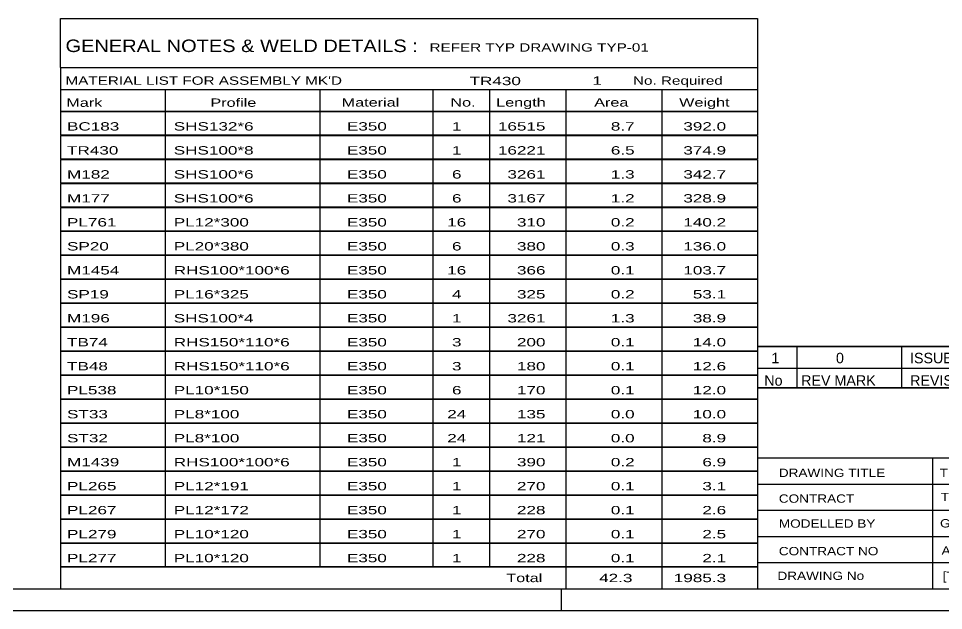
# Model space of a CAD drawing. Header units: millimetres. Extents: x 0 to 841, y 0 to 594.
# Drawn here: x 506.4 to 718.7, y 0 to 135.8 of the extents above; entities that cross this region are included whole.
import ezdxf

# ---------------------------------------------------------------- set-up
doc = ezdxf.new("R2010")
doc.units = ezdxf.units.MM
doc.styles.add('Arial Narrow', font='ARIALN.TTF', dxfattribs={"height": 0.2})

# ---------------------------------------------------------------- blocks, each defined once
blk = doc.blocks.new('Unknown-317311729-1113')
at = {"color": 5, "linetype": 'Continuous'}
for p, q in [((5, 5), (836, 5)), ((631, 0), (631, 5)), ((0, 0), (841, 0))]:
    blk.add_line(p, q, dxfattribs=at)
blk = doc.blocks.new('Unknown-317311729-11457')
at = {"color": 7, "linetype": 'Continuous'}
for p, q in [((516, 135.75), (676, 135.75)), ((516, 124.5), (516, 135.75)), ((676, 135.75), (676, 124.5)), ((516, 124.5), (676, 124.5)), ((516, 124.5), (516, 119.5)), ((676, 124.5), (676, 119.5)), ((516, 119.5), (676, 119.5)), ((516, 119.5), (516, 114.5)), ((540, 119.5), (540, 114.5)), ((575.5, 119.5), (575.5, 114.5)), ((601.5, 119.5), (601.5, 114.5)), ((614.5, 119.5), (614.5, 114.5)), ((632, 119.5), (632, 114.5)), ((654, 119.5), (654, 114.5)), ((676, 119.5), (676, 114.5)), ((516, 114.5), (676, 114.5)), ((516, 114.45), (516, 109.05)), ((516, 114.45), (676, 114.45)), ((540, 114.5), (540, 109)), ((575.5, 114.5), (575.5, 109)), ((601.5, 114.5), (601.5, 109)), ((614.5, 114.5), (614.5, 109)), ((632, 114.5), (632, 109)), ((654, 114.5), (654, 109)), ((676, 114.45), (676, 109.05)), ((516, 109.05), (676, 109.05)), ((516, 108.95), (516, 103.55)), ((516, 108.95), (676, 108.95)), ((540, 109), (540, 103.5)), ((575.5, 109), (575.5, 103.5)), ((601.5, 109), (601.5, 103.5)), ((614.5, 109), (614.5, 103.5)), ((632, 109), (632, 103.5)), ((654, 109), (654, 103.5)), ((676, 108.95), (676, 103.55)), ((516, 103.55), (676, 103.55)), ((516, 103.45), (516, 98.05)), ((516, 103.45), (676, 103.45)), ((540, 103.5), (540, 98)), ((575.5, 103.5), (575.5, 98)), ((601.5, 103.5), (601.5, 98)), ((614.5, 103.5), (614.5, 98)), ((632, 103.5), (632, 98)), ((654, 103.5), (654, 98)), ((676, 103.45), (676, 98.05)), ((516, 98.05), (676, 98.05)), ((516, 97.95), (516, 92.55)), ((516, 97.95), (676, 97.95)), ((540, 98), (540, 92.5)), ((575.5, 98), (575.5, 92.5)), ((601.5, 98), (601.5, 92.5)), ((614.5, 98), (614.5, 92.5)), ((632, 98), (632, 92.5)), ((654, 98), (654, 92.5)), ((676, 97.95), (676, 92.55)), ((516, 92.55), (676, 92.55)), ((516, 92.45), (516, 87.05)), ((516, 92.45), (676, 92.45)), ((540, 92.5), (540, 87)), ((575.5, 92.5), (575.5, 87)), ((601.5, 92.5), (601.5, 87)), ((614.5, 92.5), (614.5, 87)), ((632, 92.5), (632, 87)), ((654, 92.5), (654, 87)), ((676, 92.45), (676, 87.05)), ((516, 87.05), (676, 87.05)), ((516, 86.95), (516, 81.55)), ((516, 86.95), (676, 86.95)), ((540, 87), (540, 81.5)), ((575.5, 87), (575.5, 81.5)), ((601.5, 87), (601.5, 81.5)), ((614.5, 87), (614.5, 81.5)), ((632, 87), (632, 81.5)), ((654, 87), (654, 81.5)), ((676, 86.95), (676, 81.55)), ((516, 81.55), (676, 81.55)), ((516, 81.45), (516, 76.05)), ((516, 81.45), (676, 81.45)), ((540, 81.5), (540, 76)), ((575.5, 81.5), (575.5, 76)), ((601.5, 81.5), (601.5, 76)), ((614.5, 81.5), (614.5, 76)), ((632, 81.5), (632, 76)), ((654, 81.5), (654, 76)), ((676, 81.45), (676, 76.05)), ((516, 76.05), (676, 76.05)), ((516, 75.95), (516, 70.55)), ((516, 75.95), (676, 75.95)), ((540, 76), (540, 70.5)), ((575.5, 76), (575.5, 70.5)), ((601.5, 76), (601.5, 70.5)), ((614.5, 76), (614.5, 70.5)), ((632, 76), (632, 70.5)), ((654, 76), (654, 70.5)), ((676, 75.95), (676, 70.55)), ((516, 70.55), (676, 70.55)), ((516, 70.45), (516, 65.05)), ((516, 70.45), (676, 70.45)), ((540, 70.5), (540, 65)), ((575.5, 70.5), (575.5, 65)), ((601.5, 70.5), (601.5, 65)), ((614.5, 70.5), (614.5, 65)), ((632, 70.5), (632, 65)), ((654, 70.5), (654, 65)), ((676, 70.45), (676, 65.05)), ((516, 65.05), (676, 65.05)), ((516, 64.95), (516, 59.55)), ((516, 64.95), (676, 64.95)), ((540, 65), (540, 59.5)), ((575.5, 65), (575.5, 59.5)), ((601.5, 65), (601.5, 59.5)), ((614.5, 65), (614.5, 59.5)), ((632, 65), (632, 59.5)), ((654, 65), (654, 59.5)), ((676, 64.95), (676, 59.55)), ((516, 59.55), (676, 59.55)), ((516, 59.45), (516, 54.05)), ((516, 59.45), (676, 59.45)), ((540, 59.5), (540, 54)), ((575.5, 59.5), (575.5, 54)), ((601.5, 59.5), (601.5, 54)), ((614.5, 59.5), (614.5, 54)), ((632, 59.5), (632, 54)), ((654, 59.5), (654, 54)), ((676, 59.45), (676, 54.05)), ((516, 54.05), (676, 54.05)), ((516, 53.95), (516, 48.55)), ((516, 53.95), (676, 53.95)), ((540, 54), (540, 48.5)), ((575.5, 54), (575.5, 48.5)), ((601.5, 54), (601.5, 48.5)), ((614.5, 54), (614.5, 48.5)), ((632, 54), (632, 48.5)), ((654, 54), (654, 48.5)), ((676, 53.95), (676, 48.55)), ((516, 48.55), (676, 48.55)), ((516, 48.45), (516, 43.05)), ((516, 48.45), (676, 48.45)), ((540, 48.5), (540, 43)), ((575.5, 48.5), (575.5, 43)), ((601.5, 48.5), (601.5, 43)), ((614.5, 48.5), (614.5, 43)), ((632, 48.5), (632, 43)), ((654, 48.5), (654, 43)), ((676, 48.45), (676, 43.05)), ((516, 43.05), (676, 43.05)), ((516, 42.95), (516, 37.55)), ((516, 42.95), (676, 42.95)), ((540, 43), (540, 37.5)), ((575.5, 43), (575.5, 37.5)), ((601.5, 43), (601.5, 37.5)), ((614.5, 43), (614.5, 37.5)), ((632, 43), (632, 37.5)), ((654, 43), (654, 37.5)), ((676, 42.95), (676, 37.55)), ((516, 37.55), (676, 37.55)), ((516, 37.45), (516, 32.05)), ((516, 37.45), (676, 37.45)), ((540, 37.5), (540, 32)), ((575.5, 37.5), (575.5, 32)), ((601.5, 37.5), (601.5, 32)), ((614.5, 37.5), (614.5, 32)), ((632, 37.5), (632, 32)), ((654, 37.5), (654, 32)), ((676, 37.45), (676, 32.05)), ((516, 32.05), (676, 32.05)), ((516, 31.95), (516, 26.55)), ((516, 31.95), (676, 31.95)), ((540, 32), (540, 26.5)), ((575.5, 32), (575.5, 26.5)), ((601.5, 32), (601.5, 26.5)), ((614.5, 32), (614.5, 26.5)), ((632, 32), (632, 26.5)), ((654, 32), (654, 26.5)), ((676, 31.95), (676, 26.55)), ((516, 26.55), (676, 26.55)), ((516, 26.45), (516, 21.05)), ((516, 26.45), (676, 26.45)), ((540, 26.5), (540, 21)), ((575.5, 26.5), (575.5, 21)), ((601.5, 26.5), (601.5, 21)), ((614.5, 26.5), (614.5, 21)), ((632, 26.5), (632, 21)), ((654, 26.5), (654, 21)), ((676, 26.45), (676, 21.05)), ((516, 21.05), (676, 21.05)), ((516, 20.95), (516, 15.55)), ((516, 20.95), (676, 20.95)), ((540, 21), (540, 15.5)), ((575.5, 21), (575.5, 15.5)), ((601.5, 21), (601.5, 15.5)), ((614.5, 21), (614.5, 15.5)), ((632, 21), (632, 15.5)), ((654, 21), (654, 15.5)), ((676, 20.95), (676, 15.55)), ((516, 15.55), (676, 15.55)), ((516, 15.45), (516, 10.05)), ((516, 15.45), (676, 15.45)), ((540, 15.5), (540, 10)), ((575.5, 15.5), (575.5, 10)), ((601.5, 15.5), (601.5, 10)), ((614.5, 15.5), (614.5, 10)), ((632, 15.5), (632, 10)), ((654, 15.5), (654, 10)), ((676, 15.45), (676, 10.05)), ((516, 10.05), (676, 10.05)), ((516, 10), (676, 10)), ((516, 10), (516, 5)), ((632, 10), (632, 5)), ((654, 10), (654, 5)), ((676, 10), (676, 5)), ((516, 5), (676, 5))]:
    blk.add_line(p, q, dxfattribs=at)
at = {"color": 7, "style": 'Arial Narrow'}
for s, height, width, p in [('GENERAL NOTES & WELD DETAILS :', 2.8633, 1.4, (517.15, 128.06)), ('REFER TYP DRAWING TYP-01', 1.9089, 1.6, (600.7, 128.16)), ("MATERIAL LIST FOR ASSEMBLY MK'D", 1.9089, 1.6, (517.15, 120.56)), ('TR430', 1.909, 1.794707, (609.9, 120.47)), ('1', 1.91, 1.794707, (638.08, 120.56)), ('No. Required', 1.9089, 1.6, (647.41, 120.56)), ('Mark', 1.909, 1.7, (517.34, 115.5)), ('Profile', 1.909, 1.7, (550.41, 115.5)), ('Material', 1.909, 1.7, (580.54, 115.56)), ('No.', 1.909, 1.7, (605.5, 115.56)), ('Length', 1.909, 1.7, (616, 115.56)), ('Area', 1.909, 1.7, (638.5, 115.56)), ('Weight', 1.909, 1.7, (658, 115.56))]:
    blk.add_text(s, height=height, dxfattribs=dict(at, width=width)).set_placement(p)
at = {"color": 7, "linetype": 'Continuous', "style": 'Arial Narrow'}
for s, height, width, p in [('BC183', 1.909, 1.794707, (517.5, 110.06)), ('SHS132*6', 1.909, 1.794707, (542, 110.06)), ('E350', 1.909, 1.794707, (581.74, 110.06)), ('1', 1.91, 1.794707, (605.86, 110.06)), ('16515', 1.909, 1.794707, (616.4, 110.06)), ('8.7', 1.909, 1.794707, (642.32, 110.06)), ('392.0', 1.909, 1.794707, (658.96, 110.06)), ('TR430', 1.909, 1.794707, (517.5, 104.56)), ('SHS100*8', 1.909, 1.794707, (542, 104.56)), ('E350', 1.909, 1.794707, (581.74, 104.56)), ('1', 1.91, 1.794707, (605.86, 104.56)), ('16221', 1.909, 1.794707, (616.4, 104.56)), ('6.5', 1.909, 1.794707, (642.32, 104.56)), ('374.9', 1.909, 1.794707, (658.96, 104.56)), ('M182', 1.909, 1.794707, (517.5, 99.06)), ('SHS100*6', 1.909, 1.794707, (542, 99.06)), ('E350', 1.909, 1.794707, (581.74, 99.06)), ('6', 1.91, 1.794707, (605.86, 99.06)), ('3261', 1.909, 1.794707, (618.58, 99.06)), ('1.3', 1.909, 1.794707, (642.32, 99.06)), ('342.7', 1.909, 1.794707, (658.96, 99.06)), ('M177', 1.909, 1.794707, (517.5, 93.56)), ('SHS100*6', 1.909, 1.794707, (542, 93.56)), ('E350', 1.909, 1.794707, (581.74, 93.56)), ('6', 1.91, 1.794707, (605.86, 93.56)), ('3167', 1.909, 1.794707, (618.58, 93.56)), ('1.2', 1.909, 1.794707, (642.32, 93.56)), ('328.9', 1.909, 1.794707, (658.96, 93.56)), ('PL761', 1.909, 1.794707, (517.5, 88.06)), ('PL12*300', 1.909, 1.794707, (542, 88.06)), ('E350', 1.909, 1.794707, (581.74, 88.06)), ('16', 1.909, 1.794707, (604.76, 88.06)), ('310', 1.909, 1.794707, (620.77, 88.06)), ('0.2', 1.909, 1.794707, (642.32, 88.06)), ('140.2', 1.909, 1.794707, (658.96, 88.06)), ('SP20', 1.909, 1.794707, (517.5, 82.56)), ('PL20*380', 1.909, 1.794707, (542, 82.56)), ('E350', 1.909, 1.794707, (581.74, 82.56)), ('6', 1.91, 1.794707, (605.86, 82.56)), ('380', 1.909, 1.794707, (620.77, 82.56)), ('0.3', 1.909, 1.794707, (642.32, 82.56)), ('136.0', 1.909, 1.794707, (658.96, 82.56)), ('M1454', 1.909, 1.794707, (517.5, 77.06)), ('RHS100*100*6', 1.9089, 1.794707, (542, 77.06)), ('E350', 1.909, 1.794707, (581.74, 77.06)), ('16', 1.909, 1.794707, (604.76, 77.06)), ('366', 1.909, 1.794707, (620.77, 77.06)), ('0.1', 1.909, 1.794707, (642.32, 77.06)), ('103.7', 1.909, 1.794707, (658.96, 77.06)), ('SP19', 1.909, 1.794707, (517.5, 71.56)), ('PL16*325', 1.909, 1.794707, (542, 71.56)), ('E350', 1.909, 1.794707, (581.74, 71.56)), ('4', 1.91, 1.794707, (605.86, 71.56)), ('325', 1.909, 1.794707, (620.77, 71.56)), ('0.2', 1.909, 1.794707, (642.32, 71.56)), ('53.1', 1.909, 1.794707, (661.14, 71.56)), ('M196', 1.909, 1.794707, (517.5, 66.06)), ('SHS100*4', 1.909, 1.794707, (542, 66.06)), ('E350', 1.909, 1.794707, (581.74, 66.06)), ('1', 1.91, 1.794707, (605.86, 66.06)), ('3261', 1.909, 1.794707, (618.58, 66.06)), ('1.3', 1.909, 1.794707, (642.32, 66.06)), ('38.9', 1.909, 1.794707, (661.14, 66.06)), ('TB74', 1.909, 1.794707, (517.5, 60.56)), ('RHS150*110*6', 1.9089, 1.794707, (542, 60.56)), ('E350', 1.909, 1.794707, (581.74, 60.56)), ('3', 1.91, 1.794707, (605.86, 60.56)), ('200', 1.909, 1.794707, (620.77, 60.56)), ('0.1', 1.909, 1.794707, (642.32, 60.56)), ('14.0', 1.909, 1.794707, (661.14, 60.56)), ('TB48', 1.909, 1.794707, (517.5, 55.06)), ('RHS150*110*6', 1.9089, 1.794707, (542, 55.06)), ('E350', 1.909, 1.794707, (581.74, 55.06)), ('3', 1.91, 1.794707, (605.86, 55.06)), ('180', 1.909, 1.794707, (620.77, 55.06)), ('0.1', 1.909, 1.794707, (642.32, 55.06)), ('12.6', 1.909, 1.794707, (661.14, 55.06)), ('PL538', 1.909, 1.794707, (517.5, 49.56)), ('PL10*150', 1.909, 1.794707, (542, 49.56)), ('E350', 1.909, 1.794707, (581.74, 49.56)), ('6', 1.91, 1.794707, (605.86, 49.56)), ('170', 1.909, 1.794707, (620.77, 49.56)), ('0.1', 1.909, 1.794707, (642.32, 49.56)), ('12.0', 1.909, 1.794707, (661.14, 49.56)), ('ST33', 1.909, 1.794707, (517.5, 44.06)), ('PL8*100', 1.909, 1.794707, (542, 44.06)), ('E350', 1.909, 1.794707, (581.74, 44.06)), ('24', 1.909, 1.794707, (604.76, 44.06)), ('135', 1.909, 1.794707, (620.77, 44.06)), ('0.0', 1.909, 1.794707, (642.32, 44.06)), ('10.0', 1.909, 1.794707, (661.14, 44.06)), ('ST32', 1.909, 1.794707, (517.5, 38.56)), ('PL8*100', 1.909, 1.794707, (542, 38.56)), ('E350', 1.909, 1.794707, (581.74, 38.56)), ('24', 1.909, 1.794707, (604.76, 38.56)), ('121', 1.909, 1.794707, (620.77, 38.56)), ('0.0', 1.909, 1.794707, (642.32, 38.56)), ('8.9', 1.909, 1.794707, (663.33, 38.56)), ('M1439', 1.909, 1.794707, (517.5, 33.06)), ('RHS100*100*6', 1.9089, 1.794707, (542, 33.06)), ('E350', 1.909, 1.794707, (581.74, 33.06)), ('1', 1.91, 1.794707, (605.86, 33.06)), ('390', 1.909, 1.794707, (620.77, 33.06)), ('0.2', 1.909, 1.794707, (642.32, 33.06)), ('6.9', 1.909, 1.794707, (663.33, 33.06)), ('PL265', 1.909, 1.794707, (517.5, 27.56)), ('PL12*191', 1.909, 1.794707, (542, 27.56)), ('E350', 1.909, 1.794707, (581.74, 27.56)), ('1', 1.91, 1.794707, (605.86, 27.56)), ('270', 1.909, 1.794707, (620.77, 27.56)), ('0.1', 1.909, 1.794707, (642.32, 27.56)), ('3.1', 1.909, 1.794707, (663.33, 27.56)), ('PL267', 1.909, 1.794707, (517.5, 22.06)), ('PL12*172', 1.909, 1.794707, (542, 22.06)), ('E350', 1.909, 1.794707, (581.74, 22.06)), ('1', 1.91, 1.794707, (605.86, 22.06)), ('228', 1.909, 1.794707, (620.77, 22.06)), ('0.1', 1.909, 1.794707, (642.32, 22.06)), ('2.6', 1.909, 1.794707, (663.33, 22.06)), ('PL279', 1.909, 1.794707, (517.5, 16.56)), ('PL10*120', 1.909, 1.794707, (542, 16.56)), ('E350', 1.909, 1.794707, (581.74, 16.56)), ('1', 1.91, 1.794707, (605.86, 16.56)), ('270', 1.909, 1.794707, (620.77, 16.56)), ('0.1', 1.909, 1.794707, (642.32, 16.56)), ('2.5', 1.909, 1.794707, (663.33, 16.56)), ('PL277', 1.909, 1.794707, (517.5, 11.06)), ('PL10*120', 1.909, 1.794707, (542, 11.06)), ('E350', 1.909, 1.794707, (581.74, 11.06)), ('1', 1.91, 1.794707, (605.86, 11.06)), ('228', 1.909, 1.794707, (620.77, 11.06)), ('0.1', 1.909, 1.794707, (642.32, 11.06)), ('2.1', 1.909, 1.794707, (663.33, 11.06)), ('Total', 1.909, 1.7, (618.33, 6.5)), ('42.3', 1.909, 1.794707, (639.64, 6.5)), ('1985.3', 1.909, 1.794707, (656.77, 6.5))]:
    blk.add_text(s, height=height, dxfattribs=dict(at, width=width)).set_placement(p)
blk = doc.blocks.new('Unknown-317311729-11456')
at = {"color": 7, "linetype": 'Continuous'}
for p, q in [((676, 51.05), (676, 5)), ((676, 51.05), (836, 51.05)), ((836, 51), (836, 5)), ((676, 35), (836, 35)), ((716.14, 35), (716.14, 5)), ((676, 29), (836, 29)), ((818, 5.05), (818, 29.05)), ((676, 23), (836, 23)), ((760.14, 23), (760.14, 5)), ((676, 17), (836, 17)), ((676, 11), (818, 11)), ((676, 5), (836, 5))]:
    blk.add_line(p, q, dxfattribs=at)
at = {"color": 7, "style": 'Arial Narrow'}
for s, height, width, p in [('DRAWING TITLE', 1.9089, 1.425378, (680.88, 30.61)), ('TRUSS', 1.909, 1.425378, (717.81, 30.59)), ('CONTRACT', 1.909, 1.425378, (680.88, 24.71)), ('TERMINAL BUILDING', 1.9089, 1.425378, (718.06, 25.07)), ('MODELLED BY', 1.9089, 1.425378, (680.88, 18.98)), ('GSK', 1.909, 1.425378, (717.88, 19.04)), ('ISSUED', 1.909, 1.425378, (760.94, 18.64)), ('08.05.2026', 1.909, 1.425378, (777.69, 18.52)), ('CONTRACT NO', 1.9089, 1.425378, (680.88, 12.66)), ('AN-C-1376', 1.909, 1.425378, (718.23, 12.78)), ('SCALE', 1.909, 1.425378, (760.94, 12.65)), ('A1', 6.204, 1.25, (822.24, 7.2)), ('DRAWING No', 1.909, 1.425378, (680.56, 7)), ('[TR.430]', 1.909, 1.425378, (718.46, 6.99)), ('1', 3.34, 1.5, (797.91, 5.68)), ('REVISION No.', 1.9089, 1.425378, (760.94, 5.77))]:
    blk.add_text(s, height=height, dxfattribs=dict(at, width=width)).set_placement(p)
at = {"color": 7, "linetype": 'Continuous', "style": 'Arial Narrow'}
for s, height, width, p in [('PH #', 2.1, 1.42538, (823.4, 24.55)), ('109', 2.1, 1.42538, (824.19, 18.65)), ('NTS', 1.909, 1.425378, (778, 13.05))]:
    blk.add_text(s, height=height, dxfattribs=dict(at, width=width)).set_placement(p)
blk = doc.blocks.new('Unknown-317311729-11459')
at = {"color": 7, "linetype": 'Continuous'}
for p, q in [((676, 60.55), (836, 60.55)), ((836, 60.55), (676, 60.55)), ((676, 60.55), (676, 55.55)), ((685, 60.55), (685, 55.55)), ((709, 60.55), (709, 55.55)), ((806, 60.55), (806, 55.55)), ((836, 60.55), (836, 55.55)), ((676, 55.55), (836, 55.55)), ((676, 55.55), (676, 51.05)), ((676, 55.55), (836, 55.55)), ((685, 55.55), (685, 51.05)), ((709, 55.55), (709, 51.05)), ((806, 55.55), (806, 51.05)), ((836, 55.55), (836, 51.05)), ((836, 51.05), (676, 51.05))]:
    blk.add_line(p, q, dxfattribs=at)
at = {"color": 7, "linetype": 'Continuous', "style": 'Arial Narrow'}
for s, height, width, p in [('1', 2.39, 1.196471, (679.16, 56.7)), ('0', 2.39, 1.196471, (694, 56.7)), ('ISSUED FOR CONSTRUCTION', 2.3861, 1.196471, (711, 56.7)), ('08.05.2026', 2.386, 1.196471, (812, 56.7)), ('No', 2.386, 1.2, (677.54, 51.55)), ('REV MARK', 2.386, 1.2, (686, 51.55)), ('REVISION DESCRIPTION', 2.3861, 1.2, (711, 51.55)), ('REV. DATE', 2.386, 1.2, (811.28, 51.55))]:
    blk.add_text(s, height=height, dxfattribs=dict(at, width=width)).set_placement(p)

msp = doc.modelspace()

# ---------------------------------------------------------------- block references
for name in ['Unknown-317311729-1113', 'Unknown-317311729-11457', 'Unknown-317311729-11459', 'Unknown-317311729-11456']:
    msp.add_blockref(name, (0, 0))

doc.saveas('drawing.dxf')
